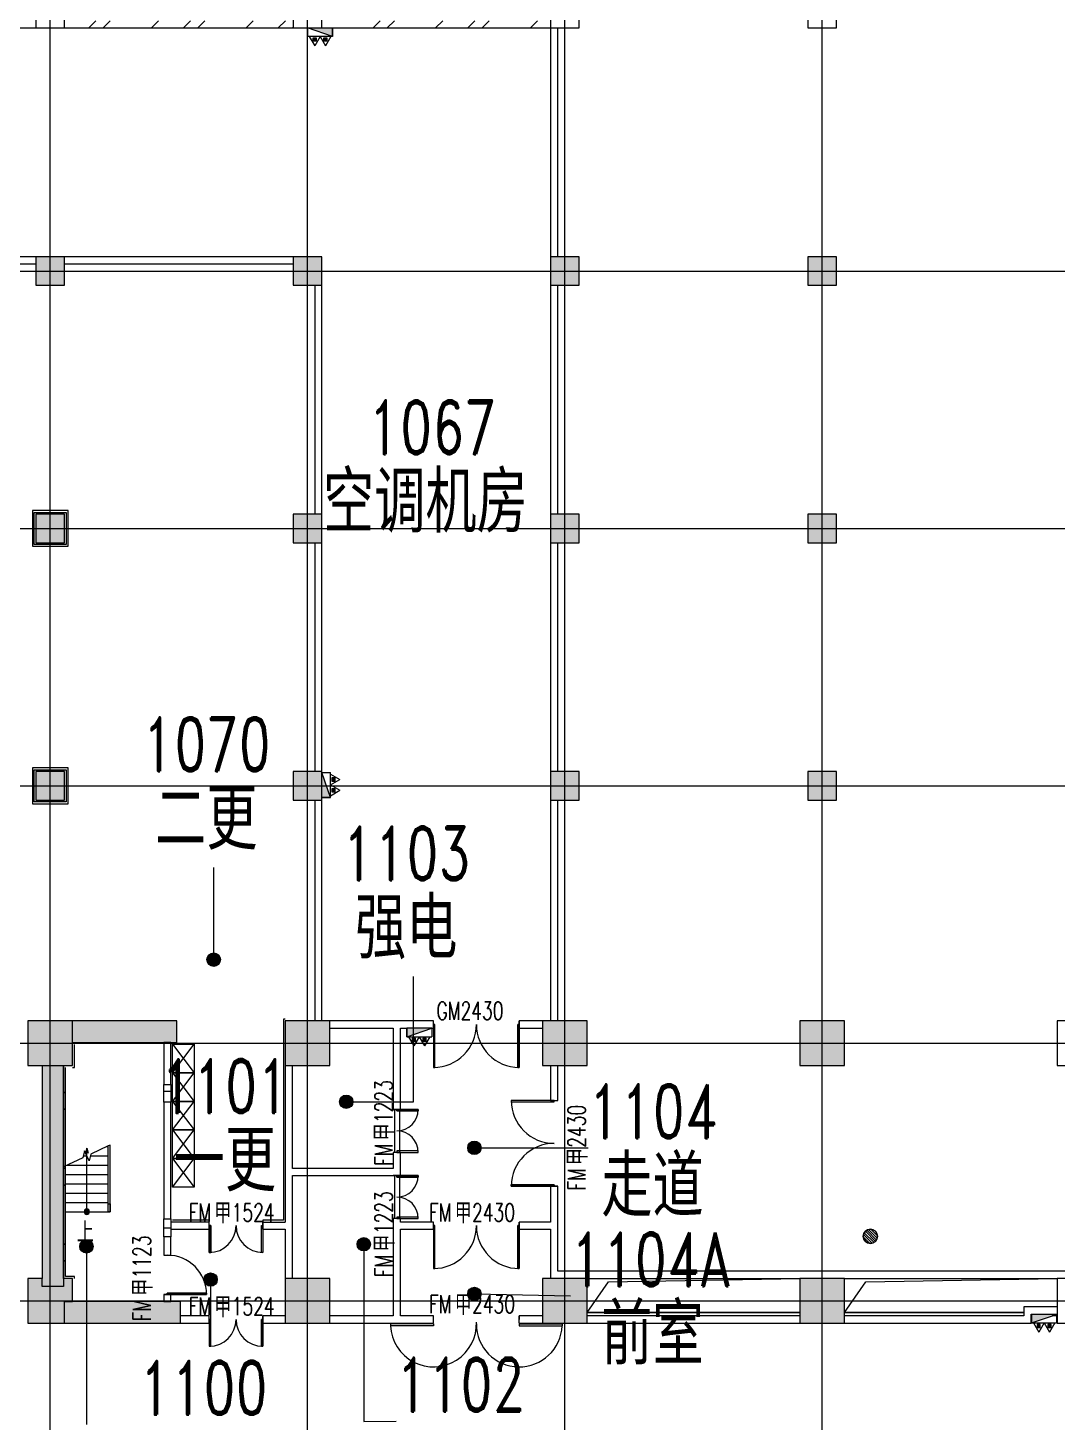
# Model space of a CAD drawing. Header units: millimetres. Extents: x -76632 to 443185, y -33181 to 192400.
# Drawn here: x 121775 to 150575, y 39805 to 78800 of the extents above; entities that cross this region are included whole.
import ezdxf

# ---------------------------------------------------------------- set-up
doc = ezdxf.new("R2010")
doc.units = ezdxf.units.MM
doc.linetypes.add('架空线', pattern=[3.97, 2.38, -1.59])
doc.linetypes.add('轴网线', pattern=[22.04, 18.38, -1.83, 0, -1.83])
doc.layers.get('0').update_dxf_attribs({"color": 8})
doc.layers.get('Defpoints').update_dxf_attribs({"color": 8})
for name, color, linetype, lineweight in [('A-ANNO-DIMS', 8, 'Continuous', 9), ('A-ANNO-NOTE', 8, 'Continuous', 5), ('A-AREA-IDEN', 8, 'Continuous', 9), ('A-DETL-GENF', 8, 'Continuous', 18), ('A-DOOR', 8, 'Continuous', 5), ('A-DOOR-IDEN', 8, 'Continuous', 9), ('A-DOOR-OPNG', 8, 'Continuous', 5), ('A-FLOR-HRAL', 8, 'Continuous', 5), ('A-GENM', 8, 'Continuous', 5), ('A-WALL', 8, 'Continuous', 5), ('A-WALL-PATT', 8, 'Continuous', 9), ('I-FURN', 8, 'Continuous', 5), ('M-EQPM', 8, 'Continuous', 5), ('P-PIPE', 8, 'Continuous', 5), ('S-COLS', 8, 'Continuous', 5), ('S-GRID', 8, 'Continuous', 9), ('S-STRS', 8, 'Continuous', 5), ('S-STRS-MBND', 8, 'Continuous', 5)]:
    doc.layers.add(name, color=color, linetype=linetype, lineweight=lineweight)
doc.styles.add('RomanD', font='romand__.ttf', dxfattribs={"width": 0.7, "height": 1500})
doc.styles.add('RomanD_1', font='romand__.ttf', dxfattribs={"width": 0.7, "height": 500})
doc.styles.add('RomanD_6', font='romand__.ttf', dxfattribs={"width": 0.65, "height": 350})
doc.styles.add('仿宋', font='simfang.ttf', dxfattribs={"width": 0.7, "height": 500})
doc.styles.add('仿宋_2', font='simfang.ttf', dxfattribs={"width": 0.7, "height": 1500})
doc.styles.add('微软雅黑', font='Microsoft YaHei.ttf', dxfattribs={"width": 0.7, "height": 500})
doc.dimstyles.new('0_5', dxfattribs={"dimscale": 304.8, "dimtxt": 351.251157, "dimasz": 0, "dimexe": 0.82021, "dimexo": 0.0625, "dimgap": 0, "dimtad": 1, "dimdec": 0, "dimzin": 0, "dimdsep": 46, "dimtxsty": 'RomanD_6', "dimblk1": 'NONE', "dimblk2": 'NONE', "dimsah": 1, "dimcen": 0.09, "dimazin": 0, "dimtfac": 1, "dimtdec": 4, "dimtix": 1, "dimtmove": 0, "dimatfit": 3, "dimfxl": 0.82021, "dimfxlon": 1, "dimtvp": 1, "dimtolj": 1, "dimtzin": 0, "dimlwd": 18, "dimlwe": 18, "dimarcsym": 2})
doc.dimstyles.new('0_7mm', dxfattribs={"dimscale": 304.8, "dimtxt": 351.251157, "dimasz": 0.82021, "dimexe": 1.64042, "dimexo": 0.0625, "dimgap": 0, "dimtad": 1, "dimdec": 0, "dimzin": 0, "dimdsep": 46, "dimtxsty": 'RomanD_6', "dimblk1": 'OBLIQUE', "dimblk2": 'OBLIQUE', "dimsah": 1, "dimcen": 0.09, "dimazin": 0, "dimtfac": 1, "dimtdec": 4, "dimtix": 1, "dimtmove": 0, "dimatfit": 3, "dimfxl": 1.64042, "dimfxlon": 1, "dimtvp": 1, "dimtolj": 1, "dimtzin": 0, "dimlwd": 18, "dimlwe": 18, "dimarcsym": 2})

# ---------------------------------------------------------------- blocks, each defined once
blk = doc.blocks.new('X-ST-F3-01-C-001_HLP2_rvt-1-LAY-1F-1_500-A')
at = {"layer": 'S-COLS', "true_color": 0x808080}
for points in [[(122800, 71600), (122800, 72400), (122000, 72400), (122000, 71600)], [(129800, 71600), (130000, 71600), (130000, 72400), (129200, 72400), (129200, 71600)], [(137200, 71600), (137200, 72400), (136400, 72400), (136400, 71600), (136600, 71600)], [(144400, 71600), (144400, 72400), (143600, 72400), (143600, 71600)], [(122800, 64400), (122800, 65200), (122000, 65200), (122000, 64400)], [(130000, 64400), (130000, 65200), (129200, 65200), (129200, 64400), (129911, 64400)], [(137200, 64400), (137200, 65200), (136400, 65200), (136400, 64400), (136600, 64400)], [(144400, 64400), (144400, 65200), (143600, 65200), (143600, 64400)], [(122800, 57200), (122800, 58000), (122000, 58000), (122000, 57200)], [(129832, 57200), (130000, 57200), (130000, 58000), (129200, 58000), (129200, 57200), (129800, 57200)], [(136400, 57200), (137200, 57200), (137200, 58000), (136400, 58000)], [(144400, 57200), (144400, 58000), (143600, 58000), (143600, 57200)], [(121775, 49775), (123025, 49775), (123025, 51025), (121775, 51025), (121775, 50647)], [(129119, 49775), (130225, 49775), (130225, 51025), (128975, 51025), (128975, 49775)], [(137425, 49775), (137425, 51025), (136175, 51025), (136175, 49775)], [(143375, 49775), (144625, 49775), (144625, 51025), (143375, 51025), (143375, 50647)], [(122800, 42575), (122800, 43175), (123025, 43175), (123025, 43825), (122775, 43825), (122775, 43600), (122175, 43600), (122175, 43825), (121775, 43825), (121775, 42575), (122775, 42575)], [(130225, 42575), (130225, 43825), (128975, 43825), (128975, 42575), (129119, 42575)], [(137425, 42575), (137425, 43825), (136175, 43825), (136175, 42575)], [(144625, 42575), (144625, 43825), (143375, 43825), (143375, 42575), (144153, 42575)]]:
    blk.add_hatch(color=8, dxfattribs=at).paths.add_polyline_path(points, flags=0)
at = {"layer": 'S-COLS', "color": 7, "lineweight": 9}
for p, q in [((122000, 79600), (122000, 78800)), ((122800, 78800), (122800, 79600)), ((129200, 79600), (129200, 78800)), ((130000, 78800), (130000, 79600)), ((136400, 79600), (136400, 78800)), ((137200, 78800), (137200, 79600)), ((143600, 79600), (143600, 78800)), ((144400, 78800), (144400, 79600)), ((122000, 78800), (122800, 78800)), ((129200, 78800), (130000, 78800)), ((136400, 78800), (137200, 78800)), ((143600, 78800), (144400, 78800)), ((122800, 72400), (122000, 72400)), ((122000, 72400), (122000, 71600)), ((122800, 71600), (122800, 72400)), ((130000, 72400), (129200, 72400)), ((129200, 72400), (129200, 71600)), ((130000, 71600), (130000, 72400)), ((137200, 72400), (136400, 72400)), ((136400, 72400), (136400, 71600)), ((137200, 71600), (137200, 72400)), ((144400, 72400), (143600, 72400)), ((143600, 72400), (143600, 71600)), ((144400, 71600), (144400, 72400)), ((122000, 71600), (122800, 71600)), ((129200, 71600), (130000, 71600)), ((136400, 71600), (137200, 71600)), ((143600, 71600), (144400, 71600)), ((122800, 65200), (122000, 65200)), ((122000, 65200), (122000, 64400)), ((122800, 64400), (122800, 65200)), ((130000, 65200), (129200, 65200)), ((129200, 65200), (129200, 64400)), ((130000, 64400), (130000, 65200)), ((137200, 65200), (136400, 65200)), ((136400, 65200), (136400, 64400)), ((137200, 64400), (137200, 65200)), ((144400, 65200), (143600, 65200)), ((143600, 65200), (143600, 64400)), ((144400, 64400), (144400, 65200)), ((122000, 64400), (122800, 64400)), ((129200, 64400), (130000, 64400)), ((136400, 64400), (137200, 64400)), ((143600, 64400), (144400, 64400)), ((122800, 58000), (122000, 58000)), ((122000, 58000), (122000, 57200)), ((122800, 57200), (122800, 58000)), ((130000, 58000), (129200, 58000)), ((129200, 58000), (129200, 57200)), ((130000, 57200), (130000, 58000)), ((137200, 58000), (136400, 58000)), ((136400, 58000), (136400, 57200)), ((137200, 57200), (137200, 58000)), ((144400, 58000), (143600, 58000)), ((143600, 58000), (143600, 57200)), ((144400, 57200), (144400, 58000)), ((122000, 57200), (122800, 57200)), ((129200, 57200), (130000, 57200)), ((136400, 57200), (137200, 57200)), ((143600, 57200), (144400, 57200)), ((123025, 51025), (121775, 51025)), ((121775, 51025), (121775, 49775)), ((123025, 49775), (123025, 51025)), ((130225, 51025), (128975, 51025)), ((128975, 51025), (128975, 49775)), ((130225, 49775), (130225, 51025)), ((137425, 51025), (136175, 51025)), ((136175, 51025), (136175, 49775)), ((137425, 49775), (137425, 51025)), ((144625, 51025), (143375, 51025)), ((143375, 51025), (143375, 49775)), ((144625, 49775), (144625, 51025)), ((151825, 51025), (150575, 51025)), ((150575, 51025), (150575, 49775)), ((121775, 49775), (123025, 49775)), ((128975, 49775), (130225, 49775)), ((136175, 49775), (137425, 49775)), ((143375, 49775), (144625, 49775)), ((150575, 49775), (151825, 49775)), ((122175, 43825), (121775, 43825)), ((121775, 43825), (121775, 42575)), ((122175, 43600), (122175, 43825)), ((123025, 43825), (122775, 43825)), ((122775, 43825), (122775, 43600)), ((123025, 43175), (123025, 43825)), ((130225, 43825), (128975, 43825)), ((128975, 43825), (128975, 42575)), ((130225, 42575), (130225, 43825)), ((137425, 43825), (136175, 43825)), ((136175, 43825), (136175, 42575)), ((137425, 42575), (137425, 43825)), ((144625, 43825), (143375, 43825)), ((143375, 43825), (143375, 42575)), ((144625, 42575), (144625, 43825)), ((151825, 43825), (150575, 43825)), ((150575, 43825), (150575, 42575)), ((122775, 43600), (122175, 43600)), ((122800, 42575), (122800, 43175)), ((122800, 43175), (123025, 43175)), ((121775, 42575), (122800, 42575)), ((128975, 42575), (130225, 42575)), ((136175, 42575), (137425, 42575)), ((143375, 42575), (144625, 42575)), ((150575, 42575), (151825, 42575))]:
    blk.add_line(p, q, dxfattribs=at)
at = {"layer": 'S-COLS', "color": 7}
for p, q in [((125575, 49050), (125575, 49250)), ((125575, 49250), (125775, 49250)), ((125775, 49250), (125775, 49050)), ((125775, 49050), (125575, 49050)), ((125575, 48750), (125575, 49050)), ((125775, 48750), (125575, 48750)), ((125775, 49050), (125775, 48750)), ((125575, 45490), (125775, 45490)), ((125575, 45240), (125575, 45490)), ((125575, 44990), (125575, 45240)), ((125575, 45240), (125775, 45240)), ((125775, 45490), (125775, 45240)), ((125775, 45240), (125775, 44990)), ((125775, 44990), (125575, 44990))]:
    blk.add_line(p, q, dxfattribs=at)
blk = doc.blocks.new('顶部扶栏类型 - 顶部扶栏_内部_-1083071-LAY-1F-1_500-A')
at = {"layer": 'A-FLOR-HRAL', "lineweight": 15}
for p, q in [((124025, 45910), (124075, 45910)), ((124025, 45690), (124025, 45910)), ((124075, 45690), (124025, 45690)), ((124075, 45910), (124075, 45690))]:
    blk.add_line(p, q, dxfattribs=at)
blk = doc.blocks.new('顶部扶栏类型 - 顶部扶栏_内部_-V13-LAY-1F-1_500-A')
at = {"layer": 'A-FLOR-HRAL', "lineweight": 15}
for p, q in [((124075, 47553), (124025, 47530)), ((124025, 45690), (124025, 47530)), ((124075, 45690), (124075, 47553)), ((124025, 45690), (124075, 45690))]:
    blk.add_line(p, q, dxfattribs=at)
blk = doc.blocks.new('上楼梯路径-C - 顺砌剖面-1860970-LAY-1F-1_500-A')
at = {"layer": 'A-DETL-GENF', "true_color": 0x808080}
blk.add_hatch(color=8, dxfattribs=at).paths.add_polyline_path([(19, -72), (53, -53), (72, -19), (72, 10), (65, 38), (53, 53), (19, 72), (-19, 72), (-38, 65), (-65, 38), (-75, 0), (-65, -38), (-53, -53), (-19, -72), (0, -72)], flags=0)
at = {"layer": 'A-DETL-GENF'}
for p, q in [((0, 1780), (-39, 1635)), ((0, 75), (0, 1780)), ((0, 1780), (39, 1635)), ((0, 0), (0, 75))]:
    blk.add_line(p, q, dxfattribs=at)
for start, end in [(90, 270), (270, 90)]:
    blk.add_arc((0, 0), 75, start, end, dxfattribs=at)
blk = doc.blocks.new('AR-F3-00-STA-001_HLP2_rvt-1-LAY-1F-1_500-A')
at = {"layer": 'S-STRS', "linetype": '架空线', "lineweight": 15}
for p, q in [((123325, 47250), (123425, 47250)), ((123525, 47250), (124025, 47250)), ((123983, 47510), (124025, 47510)), ((122867, 46990), (124025, 46990)), ((122831, 46730), (124025, 46730)), ((122831, 46470), (124025, 46470)), ((122831, 46210), (124025, 46210)), ((122831, 45950), (124025, 45950)), ((122831, 45690), (123350, 45690)), ((123360, 45690), (123442, 45690)), ((123444, 45690), (123500, 45690)), ((123500, 45690), (124025, 45690))]:
    blk.add_line(p, q, dxfattribs=at)
at = {"layer": 'S-STRS', "lineweight": 15}
for p, q in [((123325, 47250), (123425, 47250)), ((123525, 47250), (124025, 47250)), ((123983, 47510), (124025, 47510)), ((122867, 46990), (124025, 46990)), ((122831, 46730), (124025, 46730)), ((122831, 46470), (124025, 46470)), ((122831, 46210), (124025, 46210)), ((122831, 45950), (124025, 45950)), ((122831, 45690), (123350, 45690)), ((123360, 45690), (123442, 45690)), ((123444, 45690), (123500, 45690)), ((123500, 45690), (124025, 45690))]:
    blk.add_line(p, q, dxfattribs=at)
at = {"layer": 'S-STRS-MBND', "lineweight": 15}
for p, q in [((123312, 47197), (122775, 46947)), ((123359, 47392), (123312, 47197)), ((123491, 47108), (123359, 47392)), ((123538, 47303), (123491, 47108)), ((124025, 47530), (123538, 47303))]:
    blk.add_line(p, q, dxfattribs=at)
at = {"lineweight": 15}
blk.add_blockref('上楼梯路径-C - 顺砌剖面-1860970-LAY-1F-1_500-A', (123425, 45690), dxfattribs=at)
at = {"color": 2, "lineweight": 15, "true_color": 0xffff00}
for name in ['顶部扶栏类型 - 顶部扶栏_内部_-V13-LAY-1F-1_500-A', '顶部扶栏类型 - 顶部扶栏_内部_-1083071-LAY-1F-1_500-A']:
    blk.add_blockref(name, (0, 0), dxfattribs=at)
at = {"layer": 'A-ANNO-NOTE', "color": 7, "lineweight": 15, "insert": (123148, 45386), "char_height": 500, "width": 673.42, "attachment_point": 1, "style": '仿宋'}
blk.add_mtext('\\f仿宋|b0|i0|c134|p49|;\\W.7;上', dxfattribs=at)
blk = doc.blocks.new('单扇平开防火门_带观察窗 - FM甲1123-4703358-LAY-1F-1_500-A')
at = {"layer": 'A-DOOR'}
for p, q in [((550, 1100), (510, 1100)), ((510, 1100), (510, 0)), ((510, 1100), (550, 1100)), ((510, 900), (510, 1100)), ((510, 700), (510, 900)), ((550, 0), (550, 1100)), ((550, 1100), (550, 900)), ((550, 900), (550, 700)), ((510, 0), (510, 700)), ((550, 700), (550, 0)), ((510, 0), (550, 0)), ((550, 0), (510, 0))]:
    blk.add_line(p, q, dxfattribs=at)
blk.add_arc((550, 0), 1100, 90, 180, dxfattribs=at)
at = {"layer": 'A-DOOR-OPNG'}
for p, q in [((-550, -100), (-550, 100)), ((550, -99), (550, 100))]:
    blk.add_line(p, q, dxfattribs=at)
blk = doc.blocks.new('双扇平开防火门_带观察窗 - FM甲1524-4642886-LAY-1F-1_500-A')
at = {"layer": 'A-DOOR'}
for p, q in [((-750, 0), (-750, 750)), ((-750, 750), (-710, 750)), ((-750, 750), (-750, 550)), ((-710, 750), (-750, 750)), ((-750, 550), (-750, 350)), ((-710, 750), (-710, 0)), ((-710, 550), (-710, 750)), ((-710, 350), (-710, 550)), ((750, 750), (710, 750)), ((710, 750), (710, 0)), ((750, 750), (710, 750)), ((710, 750), (710, 550)), ((710, 550), (710, 350)), ((750, 0), (750, 750)), ((750, 550), (750, 750)), ((750, 350), (750, 550)), ((-750, 350), (-750, 0)), ((-710, 0), (-750, 0)), ((-750, 0), (-710, 0)), ((-710, 0), (-710, 350)), ((710, 350), (710, 0)), ((710, 0), (750, 0)), ((710, 0), (750, 0)), ((750, 0), (750, 350))]:
    blk.add_line(p, q, dxfattribs=at)
for centre, start, end in [((-750, 0), 0, 90), ((750, 0), 90, 180)]:
    blk.add_arc(centre, 750, start, end, dxfattribs=at)
at = {"layer": 'A-DOOR-OPNG'}
for p, q in [((-750, 100), (-750, -100)), ((750, 100), (750, -100))]:
    blk.add_line(p, q, dxfattribs=at)
blk = doc.blocks.new('双扇平开防火门_带观察窗 - FM甲2430-4642638-LAY-1F-1_500-A')
at = {"layer": 'A-DOOR'}
for p, q in [((-1200, 0), (-1200, 1200)), ((-1200, 1200), (-1160, 1200)), ((-1200, 1200), (-1200, 1000)), ((-1160, 1200), (-1200, 1200)), ((-1160, 1200), (-1160, 0)), ((-1160, 1000), (-1160, 1200)), ((1200, 1200), (1160, 1200)), ((1160, 1200), (1160, 0)), ((1200, 1200), (1160, 1200)), ((1160, 1200), (1160, 1000)), ((1200, 0), (1200, 1200)), ((1200, 1000), (1200, 1200)), ((-1200, 1000), (-1200, 800)), ((-1200, 800), (-1200, 0)), ((-1160, 800), (-1160, 1000)), ((-1160, 0), (-1160, 800)), ((1160, 1000), (1160, 800)), ((1160, 800), (1160, 0)), ((1200, 800), (1200, 1000)), ((1200, 0), (1200, 800)), ((-1160, 0), (-1200, 0)), ((-1200, 0), (-1160, 0)), ((1160, 0), (1200, 0)), ((1160, 0), (1200, 0))]:
    blk.add_line(p, q, dxfattribs=at)
for centre, start, end in [((-1200, 0), 0, 90), ((1200, 0), 90, 180)]:
    blk.add_arc(centre, 1200, start, end, dxfattribs=at)
at = {"layer": 'A-DOOR-OPNG'}
for p, q in [((-1200, 100), (-1200, -100)), ((1200, 100), (1200, -100))]:
    blk.add_line(p, q, dxfattribs=at)
blk = doc.blocks.new('180_平开门 - FM甲2430-4709491-LAY-1F-1_500-A')
at = {"layer": 'A-DOOR', "color": 7}
for p, q in [((-1200, 175), (-2400, 175)), ((-2400, 125), (-2400, 175)), ((-1200, 125), (-2400, 125)), ((-1200, 125), (-1200, 175)), ((-1200, 100), (-1200, 0)), ((1200, 125), (1200, 175)), ((1200, 175), (2400, 175)), ((1200, 125), (2400, 125)), ((1200, 100), (1200, 0)), ((2400, 125), (2400, 175))]:
    blk.add_line(p, q, dxfattribs=at)
for centre, start, end in [((-1200, 125), 0, 177.6141), ((1200, 125), 2.3859, 182.3859)]:
    blk.add_arc(centre, 1201, start, end, dxfattribs=at)
at = {"layer": 'A-DOOR-OPNG'}
for p, q in [((-1200, 100), (-1200, -100)), ((1200, 100), (1200, -100))]:
    blk.add_line(p, q, dxfattribs=at)
blk = doc.blocks.new('双扇平开防火门_带观察窗 - FM甲1524-4643427-LAY-1F-1_500-A')
at = {"layer": 'A-DOOR'}
for p, q in [((-710, 0), (-750, 0)), ((-750, 0), (-750, -750)), ((-750, 0), (-710, 0)), ((-750, -350), (-750, 0)), ((-710, -750), (-710, 0)), ((-710, 0), (-710, -350)), ((710, -750), (710, 0)), ((710, 0), (750, 0)), ((750, 0), (750, -750)), ((-750, -550), (-750, -350)), ((-710, -350), (-710, -550)), ((710, 0), (750, 0)), ((710, -350), (710, 0)), ((710, -550), (710, -350)), ((750, 0), (750, -350)), ((750, -350), (750, -550)), ((-750, -750), (-750, -550)), ((-750, -750), (-710, -750)), ((-710, -750), (-750, -750)), ((-710, -550), (-710, -750)), ((710, -750), (710, -550)), ((750, -750), (710, -750)), ((750, -750), (710, -750)), ((750, -550), (750, -750))]:
    blk.add_line(p, q, dxfattribs=at)
for centre, start, end in [((-750, 0), 270, 360), ((750, 0), 180, 270)]:
    blk.add_arc(centre, 750, start, end, dxfattribs=at)
at = {"layer": 'A-DOOR-OPNG'}
for p, q in [((-750, -100), (-750, 100)), ((750, -100), (750, 100))]:
    blk.add_line(p, q, dxfattribs=at)
blk = doc.blocks.new('楼板洞口-A - WW-翻边100mm-V59-LAY-1F-1_500-A')
at = {"layer": 'A-GENM'}
for p, q in [((0, 0), (595, 855)), ((595, 855), (5950, 950)), ((5020, 0), (0, 0)), ((0, 0), (5020, 0)), ((5235, -100), (5220, -100)), ((5950, -100), (5812.5, -100))]:
    blk.add_line(p, q, dxfattribs=at)
blk = doc.blocks.new('楼板洞口-A - WW-翻边100mm-V60-LAY-1F-1_500-A')
at = {"layer": 'A-GENM'}
for p, q in [((0, 0), (595, 855)), ((595, 855), (5950, 950)), ((5950, 0), (0, 0)), ((0, 0), (5950, 0))]:
    blk.add_line(p, q, dxfattribs=at)
blk = doc.blocks.new('双扇平开防火门_带观察窗 - GM2430-4642960-LAY-1F-1_500-A')
at = {"layer": 'A-DOOR'}
for p, q in [((-1200, 0), (-1200, 1200)), ((-1200, 1200), (-1160, 1200)), ((-1200, 1200), (-1200, 1000)), ((-1160, 1200), (-1200, 1200)), ((-1160, 1200), (-1160, 0)), ((-1160, 1000), (-1160, 1200)), ((1200, 1200), (1160, 1200)), ((1160, 1200), (1160, 0)), ((1200, 1200), (1160, 1200)), ((1160, 1200), (1160, 1000)), ((1200, 0), (1200, 1200)), ((1200, 1000), (1200, 1200)), ((-1200, 1000), (-1200, 800)), ((-1200, 800), (-1200, 0)), ((-1160, 800), (-1160, 1000)), ((-1160, 0), (-1160, 800)), ((1160, 1000), (1160, 800)), ((1160, 800), (1160, 0)), ((1200, 800), (1200, 1000)), ((1200, 0), (1200, 800)), ((-1160, 0), (-1200, 0)), ((-1200, 0), (-1160, 0)), ((1160, 0), (1200, 0)), ((1160, 0), (1200, 0))]:
    blk.add_line(p, q, dxfattribs=at)
for centre, start, end in [((-1200, 0), 0, 90), ((1200, 0), 90, 180)]:
    blk.add_arc(centre, 1200, start, end, dxfattribs=at)
at = {"layer": 'A-DOOR-OPNG'}
for p, q in [((-1200, 100), (-1200, -100)), ((1200, 100), (1200, -100))]:
    blk.add_line(p, q, dxfattribs=at)
blk = doc.blocks.new('圆形地漏_固定_2 - 热轧钢管-3953174-LAY-1F-1_500-A')
at = {"layer": 'A-GENM'}
for p, q in [((-193, 52), (52, -193)), ((102, -172), (-172, 102)), ((-141, 141), (141, -141)), ((172, -102), (-102, 172)), ((193, -52), (-52, 193)), ((13, 200), (200, 13)), ((-13, -200), (-200, -13))]:
    blk.add_line(p, q, dxfattribs=at)
blk.add_circle((0, 0), 200, dxfattribs=at)
at = {"layer": 'P-PIPE'}
for start, end in [(0, 180), (180, 0)]:
    blk.add_arc((0, 0), 200, start, end, dxfattribs=at)
blk = doc.blocks.new('双扇平开防火门_带观察窗 - FM甲1223-4642656-LAY-1F-1_500-A')
at = {"layer": 'A-DOOR'}
for p, q in [((-600, 0), (-600, 600)), ((-600, 600), (-560, 600)), ((-600, 600), (-600, 400)), ((-560, 600), (-600, 600)), ((-600, 400), (-600, 200)), ((-560, 600), (-560, 0)), ((-560, 400), (-560, 600)), ((-560, 200), (-560, 400)), ((600, 600), (560, 600)), ((560, 600), (560, 0)), ((600, 600), (560, 600)), ((560, 600), (560, 400)), ((560, 400), (560, 200)), ((600, 0), (600, 600)), ((600, 400), (600, 600)), ((600, 200), (600, 400)), ((-600, 200), (-600, 0)), ((-560, 0), (-600, 0)), ((-600, 0), (-560, 0)), ((-560, 0), (-560, 200)), ((560, 200), (560, 0)), ((560, 0), (600, 0)), ((560, 0), (600, 0)), ((600, 0), (600, 200))]:
    blk.add_line(p, q, dxfattribs=at)
for centre, start, end in [((-600, 0), 0, 90), ((600, 0), 90, 180)]:
    blk.add_arc(centre, 600, start, end, dxfattribs=at)
at = {"layer": 'A-DOOR-OPNG'}
for p, q in [((-600, 100), (-600, -100)), ((-600, 70), (600, 70)), ((600, 100), (600, -100)), ((-600, -70), (600, -70))]:
    blk.add_line(p, q, dxfattribs=at)
blk = doc.blocks.new('文件柜 - 文件柜-2-4167326-LAY-1F-1_500-A')
at = {"layer": 'I-FURN', "color": 7}
for p, q in [((-300, -400), (300, 400)), ((-300, 400), (300, -400)), ((-300, -400), (-300, 400)), ((-300, 400), (300, 400)), ((300, 400), (300, -400)), ((300, -400), (-300, -400))]:
    blk.add_line(p, q, dxfattribs=at)
blk = doc.blocks.new('室内消火栓箱_带灭火器__左右式_ - SG24D65-P-4294461-LAY-1F-1_500-A')
at = {"layer": 'A-DETL-GENF', "lineweight": 5}
blk.add_hatch(color=256, dxfattribs=at).paths.add_polyline_path([(-350, -240), (350, 0), (-350, 0), (-350, -128)], flags=0)
h = blk.add_hatch(color=256, dxfattribs=at)
h.paths.add_polyline_path([(-105, -370), (-105, -280), (-195, -280), (-195, -370)], flags=0)
h.paths.add_polyline_path([(195, -370), (195, -280), (105, -280), (105, -370)], flags=0)
for p, q in [((350, 0), (-350, 0)), ((-350, -240), (350, 0)), ((-350, -240), (-350, 0)), ((-350, 0), (-350, -240)), ((-350, -240), (350, 0)), ((350, 0), (-350, 0)), ((-350, -240), (350, -240)), ((-300, -240), (-150, -500)), ((-105, -280), (-195, -280)), ((-195, -280), (-195, -370)), ((-195, -370), (-105, -370)), ((0, -240), (-150, -500)), ((-105, -370), (-105, -280)), ((0, -240), (150, -500)), ((195, -280), (105, -280)), ((105, -280), (105, -370)), ((105, -370), (195, -370)), ((300, -240), (150, -500)), ((195, -370), (195, -280))]:
    blk.add_line(p, q, dxfattribs=at)
at = {"layer": 'M-EQPM'}
blk.add_line((350, 0), (350, -240), dxfattribs=at)
blk = doc.blocks.new('室内消火栓箱_带灭火器__左右式_ - SG24D65-P-V92-LAY-1F-1_500-A')
at = {"layer": 'A-DETL-GENF', "lineweight": 5}
blk.add_hatch(color=256, dxfattribs=at).paths.add_polyline_path([(350, 0), (-350, 0), (-350, -240)], flags=0)
h = blk.add_hatch(color=256, dxfattribs=at)
h.paths.add_polyline_path([(195, -370), (195, -280), (105, -280), (105, -370)], flags=0)
h.paths.add_polyline_path([(-105, -306), (-105, -280), (-195, -280), (-195, -370), (-105, -370)], flags=0)
for p, q in [((-350, -240), (350, 0)), ((-350, -240), (-350, 0)), ((-350, 0), (-350, -240)), ((-350, -240), (350, 0)), ((-350, -240), (350, -240)), ((-300, -240), (-150, -500)), ((-105, -280), (-195, -280)), ((-195, -280), (-195, -370)), ((-195, -370), (-105, -370)), ((0, -240), (-150, -500)), ((-105, -370), (-105, -280)), ((0, -240), (150, -500)), ((195, -280), (105, -280)), ((105, -280), (105, -370)), ((105, -370), (195, -370)), ((300, -240), (150, -500)), ((195, -370), (195, -280))]:
    blk.add_line(p, q, dxfattribs=at)
at = {"layer": 'M-EQPM'}
blk.add_line((350, 0), (350, -240), dxfattribs=at)
blk = doc.blocks.new('室内消火栓箱_带灭火器__左右式_ - SG24D65-P-V107-LAY-1F-1_500-A')
at = {"layer": 'A-DETL-GENF', "lineweight": 5}
blk.add_hatch(color=256, dxfattribs=at).paths.add_polyline_path([(-350, 240), (-350, 0), (350, 0), (-50, 137)], flags=0)
h = blk.add_hatch(color=256, dxfattribs=at)
h.paths.add_polyline_path([(-105, 370), (-195, 370), (-195, 280), (-105, 280)], flags=0)
h.paths.add_polyline_path([(105, 370), (105, 280), (195, 280), (195, 370)], flags=0)
for p, q in [((-300, 240), (-150, 500)), ((0, 240), (-150, 500)), ((0, 240), (150, 500)), ((300, 240), (150, 500)), ((-350, 240), (350, 240)), ((-350, 240), (350, 0)), ((-350, 240), (-350, 0)), ((-350, 240), (350, 0)), ((-350, 0), (-350, 240)), ((-195, 370), (-105, 370)), ((-195, 280), (-195, 370)), ((-105, 280), (-195, 280)), ((-105, 370), (-105, 280)), ((105, 280), (105, 370)), ((105, 370), (195, 370)), ((195, 280), (105, 280)), ((195, 370), (195, 280)), ((-50, 0), (-350, 0)), ((-50, 0), (-350, 0))]:
    blk.add_line(p, q, dxfattribs=at)
at = {"layer": 'M-EQPM'}
blk.add_line((350, 0), (350, 240), dxfattribs=at)
blk = doc.blocks.new('*D1431')
at = {"layer": 'A-ANNO-DIMS', "color": 0, "lineweight": 18, "transparency": 16777216}
for p, q in [((19261, 131300), (19742, 131300)), ((19492, 130200), (19492, 131300)), ((19261, 130200), (19742, 130200)), ((259200, 4470), (259200, 4951)), ((259200, 4701), (264000, 4701)), ((264000, 4470), (264000, 4951))]:
    blk.add_line(p, q, dxfattribs=at)
at = {"layer": 'Defpoints', "color": 0, "transparency": 16777216}
for p in [(19242, 131300), (19492, 131300), (19242, 130200), (264000, 4701), (259200, 4451), (264000, 4451)]:
    blk.add_point(p, dxfattribs=at)
at = {"layer": 'A-ANNO-DIMS', "color": 0, "lineweight": 18, "transparency": 16777216, "insert": (19317, 130750), "char_height": 350, "width": 972.7, "attachment_point": 5, "rotation": 90, "style": 'RomanD_6'}
blk.add_mtext('\\A1;1100', dxfattribs=at)
at = {"layer": 'A-ANNO-DIMS', "color": 0, "lineweight": 18, "transparency": 16777216, "insert": (261600, 4876), "char_height": 350, "width": 972.7, "attachment_point": 5, "style": 'RomanD_6'}
blk.add_mtext('\\A1;4800', dxfattribs=at)
blk = doc.blocks.new('_None')
blk = doc.blocks.new('*D1432')
at = {"layer": 'A-ANNO-DIMS', "color": 0, "lineweight": 18, "transparency": 16777216}
for p, q in [((19261, 133750), (19742, 133750)), ((19492, 131300), (19492, 133750)), ((19261, 131300), (19742, 131300)), ((260638, 2650), (261119, 2650)), ((260869, 1700), (260869, 2650)), ((261100, 1700), (260619, 1700))]:
    blk.add_line(p, q, dxfattribs=at)
at = {"layer": 'Defpoints', "color": 0, "transparency": 16777216}
for p in [(19242, 133750), (19492, 133750), (19242, 131300), (260619, 2650), (260869, 2650), (261119, 1700)]:
    blk.add_point(p, dxfattribs=at)
at = {"layer": 'A-ANNO-DIMS', "color": 0, "lineweight": 18, "transparency": 16777216, "char_height": 350, "attachment_point": 5, "rotation": 90, "style": 'RomanD_6'}
for s, insert, width in [('\\A1;2450', (19317, 132525), 972.7), ('\\A1;950', (260694, 2175), 729.52)]:
    blk.add_mtext(s, dxfattribs=dict(at, insert=insert, width=width))
blk = doc.blocks.new('_Oblique')
at = {"color": 0, "linetype": 'ByBlock', "lineweight": -2}
blk.add_line((-0.5, -0.5), (0.5, 0.5), dxfattribs=at)
blk = doc.blocks.new('*D1435')
at = {"layer": 'A-ANNO-DIMS', "color": 0, "lineweight": 18, "transparency": 16777216}
for p, q in [((36400, 122962), (36400, 123443)), ((37400, 122962), (37400, 123443)), ((36400, 123193), (37400, 123193)), ((142908, 4300), (141928, 4300)), ((142428, 4300), (142428, -550)), ((142908, -550), (141928, -550))]:
    blk.add_line(p, q, dxfattribs=at)
at = {"layer": 'Defpoints', "color": 0, "transparency": 16777216}
for p in [(36400, 122943), (37400, 123193), (37400, 122943), (142928, 4300), (142428, -550), (142928, -550)]:
    blk.add_point(p, dxfattribs=at)
at = {"layer": 'A-ANNO-DIMS', "color": 0, "lineweight": 18, "transparency": 16777216, "xscale": 250, "yscale": 250, "zscale": 250}
for p, rotation in [((142428, 4300), 90), ((142428, -550), 270)]:
    blk.add_blockref('_Oblique', p, dxfattribs=dict(at, rotation=rotation))
at = {"layer": 'A-ANNO-DIMS', "color": 0, "lineweight": 18, "transparency": 16777216, "insert": (36900, 123368), "char_height": 350, "width": 972.7, "attachment_point": 5, "style": 'RomanD_6'}
blk.add_mtext('\\A1;1000', dxfattribs=at)
at = {"layer": 'A-ANNO-DIMS', "color": 0, "lineweight": 18, "transparency": 16777216, "insert": (142253, 1875), "char_height": 350, "width": 972.7, "attachment_point": 5, "rotation": 90, "style": 'RomanD_6'}
blk.add_mtext('\\A1;4850', dxfattribs=at)

msp = doc.modelspace()

# ---------------------------------------------------------------- hatches: boundary and pattern name
at = {"layer": 'A-AREA-IDEN', "lineweight": 18, "transparency": 33554687}
h = msp.add_hatch(color=256, dxfattribs=at)
edge = h.paths.add_edge_path(flags=0)
edge.add_arc((126974.3, 52739.4), 187.5, 0, 360)
h = msp.add_hatch(color=256, dxfattribs=at)
edge = h.paths.add_edge_path(flags=0)
edge.add_arc((130684.3, 48764.3), 187.5, 0, 360)
h = msp.add_hatch(color=256, dxfattribs=at)
edge = h.paths.add_edge_path(flags=0)
edge.add_arc((134268.8, 47476), 187.5, 0, 360)
h = msp.add_hatch(color=256, dxfattribs=at)
edge = h.paths.add_edge_path(flags=0)
edge.add_arc((123415.2, 44719), 187.5, 0, 360)
h = msp.add_hatch(color=256, dxfattribs=at)
edge = h.paths.add_edge_path(flags=0)
edge.add_arc((131174.9, 44778.5), 187.5, 0, 360)
h = msp.add_hatch(color=256, dxfattribs=at)
edge = h.paths.add_edge_path(flags=0)
edge.add_arc((126888.4, 43791.2), 187.5, 0, 360)
h = msp.add_hatch(color=256, dxfattribs=at)
edge = h.paths.add_edge_path(flags=0)
edge.add_arc((134268.8, 43389.8), 187.5, 0, 360)
at = {"layer": 'A-WALL-PATT', "lineweight": 5, "transparency": 33554687}
h = msp.add_hatch(dxfattribs=at)
h.set_pattern_fill('FP_10', color=256, style=0, pattern_type=2)
h.set_pattern_definition([(45, (-4e-09, 0), (-1325.825, 1325.825), []), (45, (-4e-09, 400), (-1325.825, 1325.825), []), (45, (-4e-09, 1300), (-1325.825, 1325.825), [1875, -625])])
h.paths.add_polyline_path([(112088.7, 78800), (114800, 78800), (114800, 79000), (108400, 79000), (108400, 78800)], flags=0)
h.paths.add_polyline_path([(125401.9, 78800), (129200, 78800), (129200, 79000), (122800, 79000), (122800, 78800), (123442.5, 78800)], flags=0)
h.paths.add_polyline_path([(130300, 78800), (136400, 78800), (136400, 79000), (130000, 79000), (130000, 78800)], flags=0)
h.paths.add_polyline_path([(118700, 78800), (122000, 78800), (122000, 79000), (115600, 79000), (115600, 78800)], flags=0)
for points in [[(123025, 50425), (125945, 50425), (125945, 51025), (123025, 51025), (123025, 50646.8)], [(122175, 43600), (122775, 43600), (122775, 49775), (122175, 49775), (122175, 43825)], [(126050, 42575), (126050, 43175), (122800, 43175), (122800, 42575), (123442.5, 42575)]]:
    msp.add_hatch(color=256, dxfattribs=at).paths.add_polyline_path(points, flags=0)
h = msp.add_hatch(dxfattribs=at)
h.set_pattern_fill('FP_11', color=256, style=0, pattern_type=2)
h.set_pattern_definition([(45, (-4e-09, 0), (-1060.66, 1060.66), []), (135, (-4e-09, 0), (-1060.66, -1060.66), [])])
h.paths.add_polyline_path([(122775, 43825), (122831, 43825), (122831, 49775), (122775, 49775), (122775, 44094.6)], flags=0)

# ---------------------------------------------------------------- linework, layer by layer
at = {"layer": 'A-AREA-IDEN', "lineweight": 18, "transparency": 33554687}
for p, q in [((126974.3, 52739.4), (126974.3, 55317.3)), ((132568.3, 48764.3), (132568.3, 52266.1)), ((130684.3, 48764.3), (132568.3, 48764.3)), ((134268.8, 47476), (137457.4, 47476)), ((123415.2, 44719), (123415.2, 39741.1)), ((131174.9, 44778.5), (131174.9, 39825)), ((126888.4, 43791.2), (126882.7, 42164.5)), ((134268.8, 43389.8), (136958.7, 43334)), ((131174.9, 39825), (132075.8, 39830.3))]:
    msp.add_line(p, q, dxfattribs=at)
for centre in [(126974.3, 52739.4), (130684.3, 48764.3), (134268.8, 47476), (123415.2, 44719), (131174.9, 44778.5), (126888.4, 43791.2), (134268.8, 43389.8)]:
    msp.add_circle(centre, 187.5, dxfattribs=at)
at = {"layer": 'A-WALL', "lineweight": 9, "transparency": 33554687}
for p, q in [((118900, 78800), (122000, 78800)), ((122800, 78800), (129200, 78800)), ((130300, 78800), (136400, 78800)), ((136400, 78800), (136400, 72400)), ((136600, 72400), (136600, 78800)), ((115600, 72200), (122000, 72200)), ((122000, 72400), (118900, 72400)), ((129200, 72400), (122800, 72400)), ((122800, 72200), (129200, 72200)), ((129800, 71600), (129800, 65200)), ((130000, 65200), (130000, 71600)), ((136400, 71600), (136400, 65200)), ((136600, 65200), (136600, 71600)), ((129800, 64400), (129800, 58000)), ((130000, 58000), (130000, 64400)), ((136400, 64400), (136400, 58000)), ((136600, 58000), (136600, 64400)), ((129800, 57200), (129800, 51025)), ((130000, 51025), (130000, 57200)), ((136400, 57200), (136400, 51025)), ((136600, 51025), (136600, 57200)), ((125945, 51025), (123025, 51025)), ((125945, 50425), (125945, 51025)), ((133125, 51025), (130225, 51025)), ((130225, 50825), (132000, 50825)), ((132000, 50825), (132000, 48550)), ((132200, 48550), (132200, 50825)), ((132200, 50825), (132375, 50825)), ((133075, 50825), (133125, 50825)), ((133125, 50825), (133125, 51025)), ((136175, 51025), (135525, 51025)), ((135525, 51025), (135525, 50825)), ((135525, 50825), (136175, 50825)), ((123025, 50425), (125575, 50425)), ((125575, 50425), (125575, 49250)), ((125775, 49250), (125775, 50425)), ((125775, 50425), (125945, 50425)), ((122175, 49775), (122175, 43825)), ((122775, 43825), (122775, 49775)), ((128975, 49775), (128975, 45400)), ((129175, 46900), (129175, 49775)), ((136400, 49775), (136400, 48800)), ((136600, 48800), (136600, 49775)), ((125575, 48750), (125575, 45490)), ((125775, 45490), (125775, 48750)), ((136400, 48800), (136600, 48800)), ((132000, 48550), (132200, 48550)), ((132200, 47350), (132000, 47350)), ((132000, 47350), (132000, 46900)), ((132200, 46700), (132200, 47350)), ((132000, 46900), (129175, 46900)), ((129175, 43825), (129175, 46700)), ((129175, 46700), (132200, 46700)), ((136600, 46400), (136400, 46400)), ((136400, 46400), (136400, 45400)), ((136600, 44025), (136600, 46400)), ((126850, 45400), (125775, 45400)), ((126850, 45200), (126850, 45400)), ((128350, 45400), (128975, 45400)), ((128350, 45400), (128350, 45200)), ((132200, 45500), (132000, 45500)), ((132000, 45500), (132000, 42775)), ((132200, 45400), (132200, 45500)), ((133125, 45400), (132200, 45400)), ((133125, 45200), (133125, 45400)), ((136400, 45400), (135525, 45400)), ((135525, 45400), (135525, 45200)), ((125575, 44990), (125575, 44475)), ((125775, 45200), (126850, 45200)), ((125775, 44475), (125775, 44990)), ((128350, 45200), (128975, 45200)), ((128975, 45200), (128975, 43825)), ((132200, 42775), (132200, 45200)), ((132200, 45200), (133125, 45200)), ((135525, 45200), (136400, 45200)), ((136400, 45200), (136400, 43825)), ((125575, 44475), (125775, 44475)), ((174825, 44025), (136600, 44025)), ((137425, 43825), (143375, 43825)), ((144625, 43825), (150575, 43825)), ((125775, 43375), (125575, 43375)), ((125575, 43375), (125575, 43175)), ((125775, 43175), (125775, 43375)), ((125575, 43175), (123025, 43175)), ((126050, 43175), (125775, 43175)), ((126050, 42575), (126050, 43175)), ((150575, 43025), (149645, 43025)), ((149645, 43025), (149645, 42775)), ((122800, 42575), (126850, 42575)), ((126850, 42775), (126050, 42775)), ((126850, 42575), (126850, 42775)), ((128975, 42775), (128350, 42775)), ((128350, 42775), (128350, 42575)), ((128350, 42575), (128975, 42575)), ((132000, 42775), (130225, 42775)), ((130225, 42575), (133125, 42575)), ((133125, 42775), (132200, 42775)), ((133125, 42675), (133125, 42775)), ((136175, 42775), (135525, 42775)), ((135525, 42775), (135525, 42675)), ((135525, 42575), (136175, 42575)), ((143375, 42775), (137425, 42775)), ((137425, 42575), (143375, 42575)), ((149645, 42775), (144625, 42775)), ((144625, 42575), (149845, 42575)), ((149845, 42825), (150575, 42825)), ((149845, 42775), (149845, 42825)), ((149845, 42575), (149845, 42775))]:
    msp.add_line(p, q, dxfattribs=at)
at = {"layer": 'A-WALL', "transparency": 33554687}
for p, q in [((122900, 65300), (121900, 65300)), ((121900, 65300), (121900, 64300)), ((121950, 65250), (122850, 65250)), ((121950, 64350), (121950, 65250)), ((122850, 65250), (122850, 64350)), ((122900, 64300), (122900, 65300)), ((122850, 64350), (121950, 64350)), ((121900, 64300), (122900, 64300)), ((122900, 58100), (121900, 58100)), ((121900, 58100), (121900, 57100)), ((121950, 58050), (122850, 58050)), ((121950, 57150), (121950, 58050)), ((122850, 58050), (122850, 57150)), ((122900, 57100), (122900, 58100)), ((121900, 57100), (122900, 57100)), ((122850, 57150), (121950, 57150)), ((128975, 51075), (128925, 51075)), ((128925, 51075), (128925, 45450)), ((123081, 49719), (123081, 50369)), ((125775, 50425), (125575, 50425)), ((122775, 49775), (122775, 43825)), ((122831, 43881), (122831, 49719)), ((123025, 49719), (123081, 49719)), ((126850, 45450), (125825, 45450)), ((126850, 45400), (126850, 45450)), ((128925, 45450), (128350, 45450)), ((128350, 45450), (128350, 45400)), ((123081, 43881), (122831, 43881)), ((123081, 43825), (123081, 43881)), ((125575, 43175), (125775, 43175))]:
    msp.add_line(p, q, dxfattribs=at)
at = {"layer": 'S-GRID', "linetype": '轴网线', "transparency": 33554687}
for p, q in [((122400, -17706.2), (122400, 174400)), ((129600, -17706.2), (129600, 174400)), ((136800, -17706.2), (136800, 174400)), ((144000, -17706.2), (144000, 174400)), ((-16000, 72000), (308800, 72000)), ((-16000, 64800), (308800, 64800)), ((-16000, 57600), (308800, 57600)), ((-16000, 50400), (308800, 50400)), ((-16000, 43200), (308800, 43200))]:
    msp.add_line(p, q, dxfattribs=at)

# ---------------------------------------------------------------- block references
at = {"lineweight": 5, "transparency": 33554687}
for name in ['X-ST-F3-01-C-001_HLP2_rvt-1-LAY-1F-1_500-A', 'AR-F3-00-STA-001_HLP2_rvt-1-LAY-1F-1_500-A']:
    msp.add_blockref(name, (0, 0), dxfattribs=at)
at = {"layer": 'A-DOOR', "transparency": 33554687}
for name, p, rotation in [('双扇平开防火门_带观察窗 - GM2430-4642960-LAY-1F-1_500-A', (134325, 50925), 180), ('双扇平开防火门_带观察窗 - FM甲2430-4642638-LAY-1F-1_500-A', (136500, 47600), 90), ('双扇平开防火门_带观察窗 - FM甲1223-4642656-LAY-1F-1_500-A', (132100, 47950), 270), ('双扇平开防火门_带观察窗 - FM甲1223-4642656-LAY-1F-1_500-A', (132100, 46100), 270), ('双扇平开防火门_带观察窗 - FM甲2430-4642638-LAY-1F-1_500-A', (134325, 45300), 180), ('单扇平开防火门_带观察窗 - FM甲1123-4703358-LAY-1F-1_500-A', (125675, 43925), 270), ('双扇平开防火门_带观察窗 - FM甲1524-4642886-LAY-1F-1_500-A', (127600, 42675), 180), ('180_平开门 - FM甲2430-4709491-LAY-1F-1_500-A', (134325, 42675), 180)]:
    msp.add_blockref(name, p, dxfattribs=dict(at, rotation=rotation))
msp.add_blockref('双扇平开防火门_带观察窗 - FM甲1524-4643427-LAY-1F-1_500-A', (127600, 45300), dxfattribs=at)
at = {"layer": 'A-GENM', "transparency": 33554687}
for name, p in [('楼板洞口-A - WW-翻边100mm-V60-LAY-1F-1_500-A', (137425, 42875)), ('楼板洞口-A - WW-翻边100mm-V59-LAY-1F-1_500-A', (144625, 42875))]:
    msp.add_blockref(name, p, dxfattribs=at)
at = {"layer": 'I-FURN', "transparency": 33554687}
for p in [(126125, 49975), (126125, 49175), (126125, 48375), (126125, 47575), (126125, 46775)]:
    msp.add_blockref('文件柜 - 文件柜-2-4167326-LAY-1F-1_500-A', p, dxfattribs=at)
at = {"layer": 'M-EQPM', "transparency": 33554687}
for name, p, rotation in [('室内消火栓箱_带灭火器__左右式_ - SG24D65-P-V107-LAY-1F-1_500-A', (129950, 78800), 180), ('室内消火栓箱_带灭火器__左右式_ - SG24D65-P-V92-LAY-1F-1_500-A', (130000, 57625.7), 90)]:
    msp.add_blockref(name, p, dxfattribs=dict(at, rotation=rotation))
for p in [(132725, 50825), (150210, 42817)]:
    msp.add_blockref('室内消火栓箱_带灭火器__左右式_ - SG24D65-P-4294461-LAY-1F-1_500-A', p, dxfattribs=at)
at = {"layer": 'P-PIPE', "transparency": 33554687}
msp.add_blockref('圆形地漏_固定_2 - 热轧钢管-3953174-LAY-1F-1_500-A', (145350, 45000), dxfattribs=at)

# ---------------------------------------------------------------- texts
at = {"layer": 'A-AREA-IDEN', "transparency": 33554687, "char_height": 1500, "attachment_point": 1}
for s, insert, width, style in [('1067', (131291.1, 68378.6), 4826.159, 'RomanD'), ('空调机房', (130034.1, 66344.5), 7856.537, '仿宋_2'), ('1070', (124972.3, 59514.5), 4826.159, 'RomanD'), ('二更', (125335.8, 57480.3), 3928.269, '仿宋_2'), ('1103', (130566.3, 56463.2), 4826.159, 'RomanD'), ('强电', (130929.8, 54429), 3928.269, '仿宋_2'), ('1101', (125491.1, 49954.6), 4826.159, 'RomanD'), ('1104', (137457.4, 49249.7), 4826.159, 'RomanD'), ('一更', (125854.6, 47920.4), 3928.269, '仿宋_2'), ('走道', (137820.9, 47215.6), 3928.269, '仿宋_2'), ('1104A', (136958.7, 45107.7), 6032.698, 'RomanD'), ('前室', (137820.9, 43073.6), 3928.269, '仿宋_2'), ('1100', (124886.4, 41514.7), 4826.159, 'RomanD'), ('1102', (132075.8, 41604), 4826.159, 'RomanD')]:
    msp.add_mtext(s, dxfattribs=dict(at, insert=insert, width=width, style=style))
at = {"layer": 'A-DOOR-IDEN', "transparency": 33554687, "char_height": 500, "attachment_point": 1}
for s, insert, width, style in [('GM2430', (133208.4, 51559.9), 2637.552, 'RomanD_1'), ('FM', (126275.1, 45918.2), 869.831, 'RomanD_1'), ('\\f微软雅黑|b0|i0|c134|p34|;\\W.7;甲', (126992.8, 45918.2), 589.24, '微软雅黑'), ('1524', (127479, 45918.2), 1683.544, 'RomanD_1'), ('FM', (133000.1, 45918.2), 869.831, 'RomanD_1'), ('\\f微软雅黑|b0|i0|c134|p34|;\\W.7;甲', (133717.8, 45918.2), 589.24, '微软雅黑'), ('2430', (134204, 45918.2), 1683.544, 'RomanD_1'), ('FM', (126275.1, 43293.2), 869.831, 'RomanD_1'), ('\\f微软雅黑|b0|i0|c134|p34|;\\W.7;甲', (126992.8, 43293.2), 589.24, '微软雅黑'), ('1524', (127479, 43293.2), 1683.544, 'RomanD_1'), ('FM', (133000.1, 43353.2), 869.831, 'RomanD_1'), ('\\f微软雅黑|b0|i0|c134|p34|;\\W.7;甲', (133717.8, 43353.2), 589.24, '微软雅黑'), ('2430', (134204, 43353.2), 1683.544, 'RomanD_1')]:
    msp.add_mtext(s, dxfattribs=dict(at, insert=insert, width=width, style=style))
at = {"layer": 'A-DOOR-IDEN', "transparency": 33554687, "char_height": 500, "attachment_point": 1, "rotation": 90}
for s, insert, width, style in [('1223', (131481.8, 48168.6), 1683.544, 'RomanD_1'), ('2430', (136881.8, 47479), 1683.544, 'RomanD_1'), ('\\f微软雅黑|b0|i0|c134|p34|;\\W.7;甲', (131481.8, 47682.5), 589.24, '微软雅黑'), ('FM', (131481.8, 46964.8), 869.831, 'RomanD_1'), ('\\f微软雅黑|b0|i0|c134|p34|;\\W.7;甲', (136881.8, 46992.8), 589.24, '微软雅黑'), ('FM', (136881.8, 46275.1), 869.831, 'RomanD_1'), ('1223', (131481.8, 45061.4), 1683.544, 'RomanD_1'), ('1123', (124715.4, 43824), 1683.544, 'RomanD_1'), ('\\f微软雅黑|b0|i0|c134|p34|;\\W.7;甲', (131481.8, 44575.2), 589.24, '微软雅黑'), ('FM', (131481.8, 43857.5), 869.831, 'RomanD_1'), ('\\f微软雅黑|b0|i0|c134|p34|;\\W.7;甲', (124715.4, 43337.8), 589.24, '微软雅黑'), ('FM', (124715.4, 42620.1), 869.831, 'RomanD_1')]:
    msp.add_mtext(s, dxfattribs=dict(at, insert=insert, width=width, style=style))

# ---------------------------------------------------------------- dimensions: what is measured, and where the dimension line sits
at = {"layer": 'A-ANNO-DIMS', "lineweight": 18, "transparency": 33554687}
for base, p1, p2, dimstyle, override, picture, middle in [((19492.1, 133750), (19242.1, 131300), (19242.1, 133750), '0_5', {"dimpost": '<>', "dimfxl": 2450}, '*D1432', (19317.1, 132525)), ((19492.1, 131300), (19242.1, 130200), (19242.1, 131300), '0_5', {"dimpost": '<>', "dimfxl": 1100}, '*D1431', (19317.1, 130750)), ((142427.5, -550), (142927.5, 4300), (142927.5, -550), '0_7mm', {"dimpost": '<>', "dimfxl": 4850}, '*D1435', (142252.5, 1875))]:
    dim = msp.add_linear_dim(base=base, p1=p1, p2=p2, angle=90, dimstyle=dimstyle, override=override, dxfattribs=at)
    dim.commit()
    dim.dimension.update_dxf_attribs({"geometry": picture, "text_midpoint": middle})

doc.saveas('drawing.dxf')
